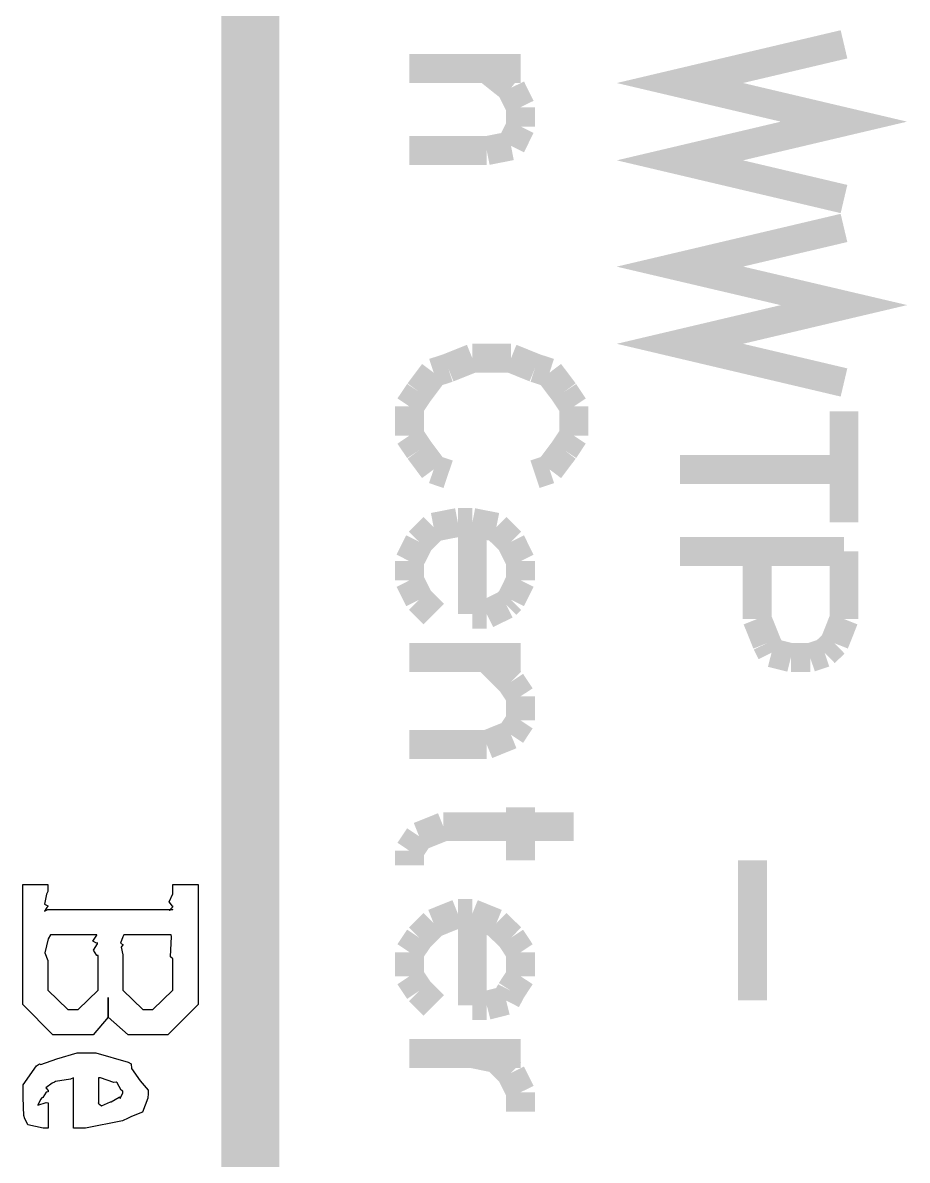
# Model space of a CAD drawing. Extents: x 0.1 to 11.6, y 0.3 to 16.3.
# Drawn here: x 1.2565 to 1.5618, y 1.9032 to 2.2958 of the extents above; entities that cross this region are included whole.
import ezdxf

# ---------------------------------------------------------------- set-up
doc = ezdxf.new("R2010")
doc.units = 0
doc.header["$MEASUREMENT"] = 0

msp = doc.modelspace()

# ---------------------------------------------------------------- linework, layer by layer
at = {"color": 0}
for points, const_width in [([(1.33502, 0.520019), (1.33502, 4.17665)], 0.02), ([(1.53999, 2.28836), (1.48335, 2.27501), (1.53999, 2.26167), (1.48335, 2.24832), (1.53999, 2.23497)], 0.01), ([(1.38997, 2.28), (1.42833, 2.28)], 0.01), ([(1.41667, 2.28), (1.42503, 2.27333)], 0.01), ([(1.42503, 2.27333), (1.42833, 2.26665)], 0.01), ([(1.42833, 2.26665), (1.42833, 2.25999)], 0.01), ([(1.42833, 2.25999), (1.42503, 2.25331)], 0.01), ([(1.42503, 2.25331), (1.41667, 2.25168)], 0.01), ([(1.41667, 2.25168), (1.38997, 2.25168)], 0.01), ([(1.53999, 2.22499), (1.48335, 2.21164), (1.53999, 2.19835), (1.48335, 2.185), (1.53999, 2.17165)], 0.01), ([(1.41168, 2.18001), (1.40332, 2.17665)], 0.01), ([(1.42503, 2.18001), (1.41168, 2.18001)], 0.01), ([(1.43332, 2.17665), (1.42503, 2.18001)], 0.01), ([(1.39833, 2.17503), (1.39333, 2.16835)], 0.01), ([(1.40332, 2.17665), (1.39833, 2.17503)], 0.01), ([(1.43832, 2.17503), (1.43332, 2.17665)], 0.01), ([(1.44336, 2.16835), (1.43832, 2.17503)], 0.01), ([(1.39333, 2.16835), (1.38997, 2.16336)], 0.01), ([(1.44667, 2.16336), (1.44336, 2.16835)], 0.01), ([(1.38997, 2.16336), (1.38997, 2.15332)], 0.01), ([(1.44667, 2.15332), (1.44667, 2.16336)], 0.01), ([(1.53999, 2.16168), (1.53999, 2.12332)], 0.01), ([(1.38997, 2.15332), (1.39333, 2.14833)], 0.01), ([(1.44336, 2.14833), (1.44667, 2.15332)], 0.01), ([(1.39333, 2.14833), (1.39833, 2.14165)], 0.01), ([(1.43832, 2.14165), (1.44336, 2.14833)], 0.01), ([(1.39833, 2.14165), (1.40332, 2.13997)], 0.01), ([(1.43332, 2.13997), (1.43832, 2.14165)], 0.01), ([(1.53999, 2.14165), (1.48335, 2.14165)], 0.01), ([(1.40668, 2.12332), (1.39833, 2.12169)], 0.01), ([(1.41168, 2.12332), (1.40668, 2.12332)], 0.01), ([(1.41168, 2.12332), (1.41168, 2.09169)], 0.01), ([(1.41997, 2.12169), (1.41168, 2.12332)], 0.01), ([(1.39833, 2.12169), (1.39333, 2.11664)], 0.01), ([(1.42503, 2.11664), (1.41997, 2.12169)], 0.01), ([(1.39333, 2.11664), (1.38997, 2.10997)], 0.01), ([(1.42833, 2.10997), (1.42503, 2.11664)], 0.01), ([(1.48335, 2.11333), (1.53999, 2.11333)], 0.01), ([(1.50999, 2.09), (1.50999, 2.11333)], 0.01), ([(1.53999, 2.11333), (1.53999, 2.09)], 0.01), ([(1.38997, 2.10997), (1.38997, 2.10335)], 0.01), ([(1.42833, 2.10335), (1.42833, 2.10997)], 0.01), ([(1.38997, 2.10335), (1.39333, 2.09668)], 0.01), ([(1.42503, 2.09668), (1.42833, 2.10335)], 0.01), ([(1.39333, 2.09668), (1.39833, 2.09169)], 0.01), ([(1.42333, 2.095), (1.42503, 2.09668)], 0.01), ([(1.41168, 2.09169), (1.41667, 2.09169)], 0.01), ([(1.41667, 2.09169), (1.42333, 2.095)], 0.01), ([(1.51335, 2.08165), (1.50999, 2.09)], 0.01), ([(1.53999, 2.09), (1.53668, 2.08165)], 0.01), ([(1.51497, 2.07835), (1.51335, 2.08165)], 0.01), ([(1.53668, 2.08165), (1.53331, 2.07835)], 0.01), ([(1.38997, 2.07667), (1.42833, 2.07667)], 0.01), ([(1.41667, 2.07667), (1.42503, 2.06831)], 0.01), ([(1.52165, 2.07667), (1.51497, 2.07835)], 0.01), ([(1.52832, 2.07667), (1.52165, 2.07667)], 0.01), ([(1.53331, 2.07835), (1.52832, 2.07667)], 0.01), ([(1.42503, 2.06831), (1.42833, 2.06332)], 0.01), ([(1.42833, 2.06332), (1.42833, 2.05501)], 0.01), ([(1.42833, 2.05501), (1.42503, 2.05003)], 0.01), ([(1.42503, 2.05003), (1.41667, 2.04665)], 0.01), ([(1.41667, 2.04665), (1.38997, 2.04665)], 0.01), ([(1.42833, 2.02501), (1.42833, 2.00667)], 0.01), ([(1.40169, 2.01833), (1.39333, 2.01497)], 0.01), ([(1.44667, 2.01833), (1.40169, 2.01833)], 0.01), ([(1.39333, 2.01497), (1.38997, 2.00999)], 0.01), ([(1.38997, 2.00999), (1.38997, 2.00499)], 0.01), ([(1.50836, 2.00667), (1.50836, 1.95833)], 0.01), ([(1.40668, 1.98833), (1.39833, 1.98497)], 0.01), ([(1.41168, 1.98833), (1.40668, 1.98833)], 0.01), ([(1.41168, 1.98833), (1.41168, 1.95665)], 0.01), ([(1.41997, 1.98497), (1.41168, 1.98833)], 0.01), ([(1.39833, 1.98497), (1.39333, 1.97999)], 0.01), ([(1.42503, 1.97999), (1.41997, 1.98497)], 0.01), ([(1.39333, 1.97999), (1.38997, 1.97499)], 0.01), ([(1.42833, 1.97499), (1.42503, 1.97999)], 0.01), ([(1.38997, 1.97499), (1.38997, 1.96669)], 0.01), ([(1.42833, 1.96669), (1.42833, 1.97499)], 0.01), ([(1.38997, 1.96669), (1.39333, 1.96164)], 0.01), ([(1.42503, 1.96164), (1.42833, 1.96669)], 0.01), ([(1.39333, 1.96164), (1.39833, 1.95665)], 0.01), ([(1.41667, 1.95665), (1.42333, 1.95833)], 0.01), ([(1.42333, 1.95833), (1.42503, 1.96164)], 0.01), ([(1.41168, 1.95665), (1.41667, 1.95665)], 0.01), ([(1.38997, 1.94), (1.42833, 1.94)], 0.01), ([(1.41168, 1.94), (1.41997, 1.93832)], 0.01), ([(1.41997, 1.93832), (1.42503, 1.93332)], 0.01), ([(1.42503, 1.93332), (1.42833, 1.92665)], 0.01), ([(1.42833, 1.92665), (1.42833, 1.91997)], 0.01)]:
    msp.add_lwpolyline(points, dxfattribs=dict(at, const_width=const_width))
for points in [[(1.28597, 1.95931), (1.28597, 1.95258), (1.28076, 1.9465), (1.2723, 1.9465), (1.26687, 1.9465), (1.25646, 1.95692), (1.25646, 1.97125), (1.25646, 1.99837), (1.26514, 1.99837), (1.26514, 1.99599), (1.26465, 1.99501), (1.264, 1.99154), (1.26514, 1.99099), (1.26514, 1.99078), (1.26476, 1.99044), (1.264, 1.98921), (1.26514, 1.98969), (1.26514, 1.98969), (1.30832, 1.98969), (1.308, 1.98958), (1.30702, 1.98936), (1.30832, 1.99061), (1.30832, 1.99099), (1.30811, 1.99094), (1.30702, 1.99235), (1.30832, 1.99511), (1.30832, 1.99599), (1.30832, 1.99837), (1.317, 1.99837), (1.317, 1.97211), (1.317, 1.95692), (1.30659, 1.9465), (1.30008, 1.9465), (1.29291, 1.9465), (1.28597, 1.95258), (1.28597, 1.95931)], [(1.266, 1.98101), (1.26524, 1.97965), (1.26411, 1.97482), (1.26514, 1.97217), (1.26514, 1.97125), (1.26514, 1.96192), (1.27208, 1.95518), (1.27338, 1.95518), (1.27555, 1.95518), (1.2825, 1.96192), (1.2825, 1.97385), (1.28201, 1.9739), (1.28087, 1.97575), (1.28228, 1.97786), (1.28228, 1.97819), (1.28196, 1.97814), (1.28071, 1.97883), (1.28206, 1.98085), (1.28206, 1.98101), (1.266, 1.98101)], [(1.2914, 1.98101), (1.29102, 1.98036), (1.29026, 1.97814), (1.29096, 1.97769), (1.29096, 1.97754), (1.29047, 1.97678), (1.29096, 1.97412), (1.29096, 1.97319), (1.29096, 1.96192), (1.29791, 1.95518), (1.29943, 1.95518), (1.30138, 1.95518), (1.30832, 1.96192), (1.30832, 1.97276), (1.30745, 1.97336), (1.30778, 1.98042), (1.30767, 1.98101), (1.2914, 1.98101)], [(1.27393, 1.93164), (1.27295, 1.93121), (1.2678, 1.93039), (1.26742, 1.93012), (1.2666, 1.92979), (1.26438, 1.92822), (1.26525, 1.92725), (1.26525, 1.92686), (1.26459, 1.92665), (1.2634, 1.92486), (1.26307, 1.92469), (1.26264, 1.92415), (1.26166, 1.92219), (1.26449, 1.92307), (1.26525, 1.92296), (1.26525, 1.91428), (1.26351, 1.91428), (1.25825, 1.91547), (1.25711, 1.91786), (1.257, 1.9184), (1.25689, 1.91851), (1.25657, 1.92481), (1.25657, 1.92686), (1.25657, 1.92925), (1.26123, 1.93576), (1.26221, 1.93642), (1.2627, 1.93625), (1.26823, 1.93815), (1.27523, 1.94032), (1.27762, 1.94032), (1.28168, 1.94032), (1.29291, 1.93707), (1.29389, 1.93642), (1.29405, 1.93489), (1.29704, 1.93061), (1.29975, 1.92736), (1.29975, 1.92622), (1.29964, 1.92464), (1.2978, 1.91981), (1.29395, 1.91829), (1.29281, 1.91775), (1.29091, 1.91678), (1.27816, 1.91428), (1.27393, 1.91428), (1.27393, 1.93164)], [(1.28261, 1.93164), (1.28261, 1.92296), (1.28255, 1.9229), (1.28364, 1.92193), (1.28673, 1.92339), (1.28695, 1.92339), (1.28695, 1.92339), (1.28977, 1.92497), (1.28998, 1.92512), (1.28993, 1.92503), (1.29004, 1.92453), (1.29107, 1.92649), (1.29107, 1.92708), (1.29047, 1.92736), (1.28906, 1.9299), (1.28868, 1.93012), (1.28792, 1.93007), (1.28326, 1.93164), (1.28261, 1.93164)]]:
    msp.add_lwpolyline(points, close=True, dxfattribs=at)

doc.saveas('drawing.dxf')
